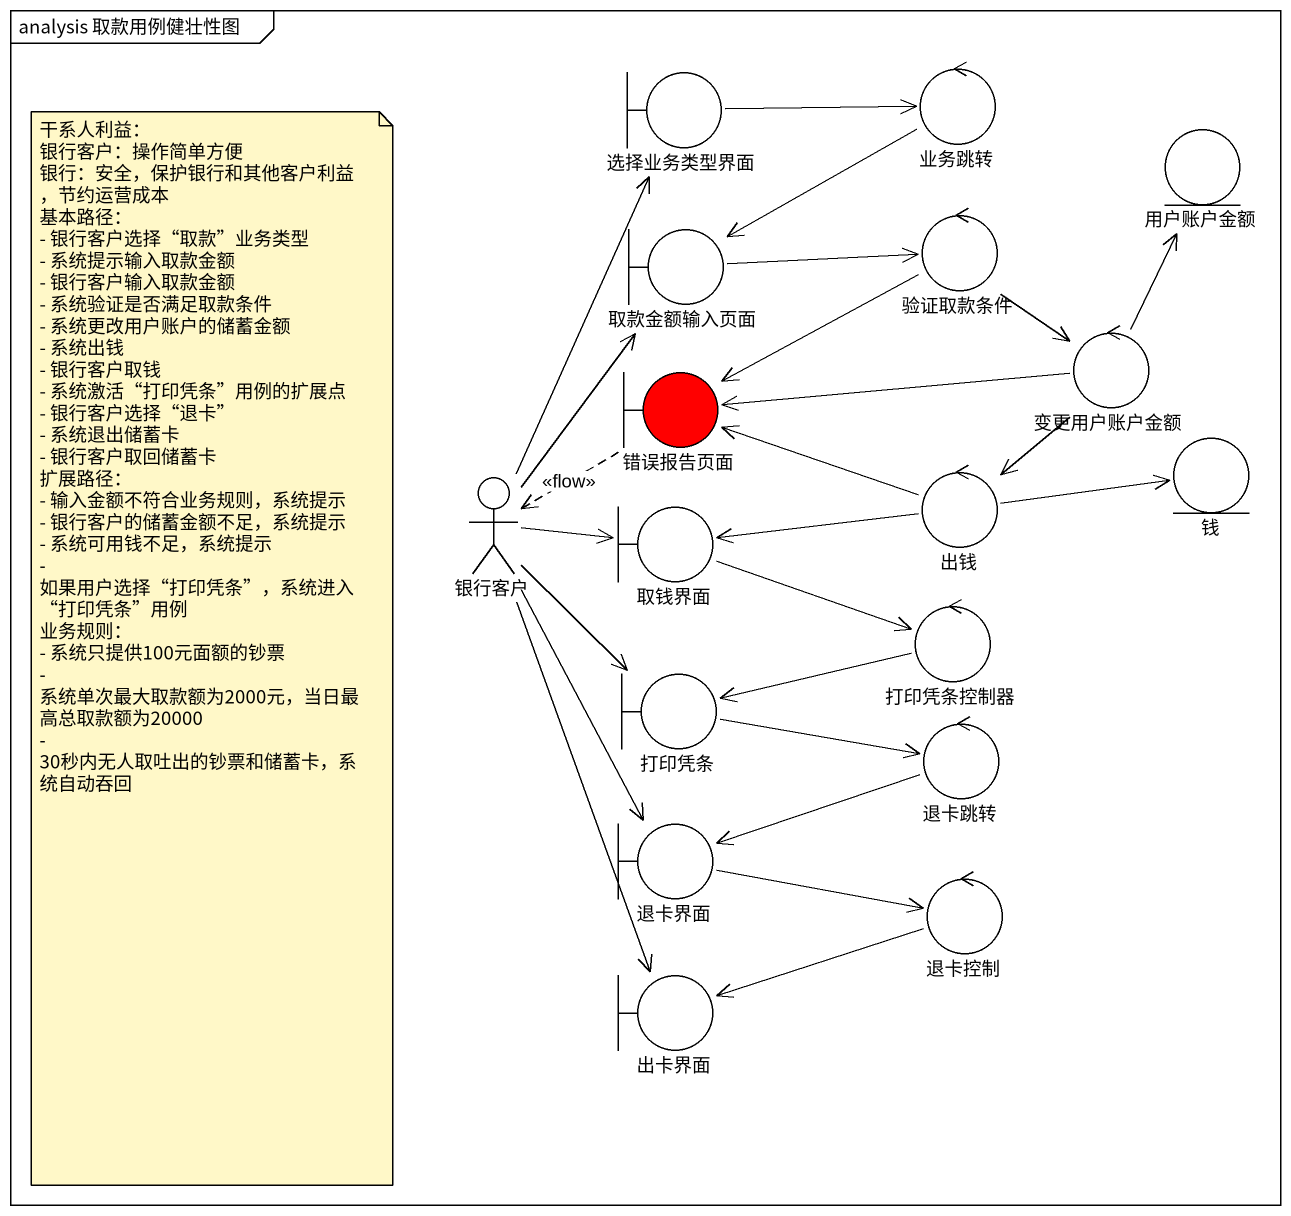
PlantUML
@startuml
mainframe analysis 取款用例健壮性图
boundary 选择业务类型界面
control 业务跳转
entity 用户账户金额
control 验证取款条件
boundary 取款金额输入页面
boundary 错误报告页面 #FF0000
control 变更用户账户金额
entity 钱
actor 银行客户
boundary 取钱界面
control 出钱
control 打印凭条控制器
boundary 打印凭条
control 退卡跳转
boundary 退卡界面
control 退卡控制
boundary 出卡界面
选择业务类型界面 -right-> 业务跳转
业务跳转 -left-> 取款金额输入页面
验证取款条件 -left-> 错误报告页面
验证取款条件 --> 变更用户账户金额
取款金额输入页面 -right-> 验证取款条件
错误报告页面 ..> 银行客户 : <<flow>>
变更用户账户金额 -up-> 用户账户金额
变更用户账户金额 -left-> 错误报告页面
变更用户账户金额 --> 出钱
银行客户 -up-> 选择业务类型界面
银行客户 -up-> 取款金额输入页面
银行客户 -right-> 取钱界面
银行客户 --> 打印凭条
银行客户 --> 退卡界面
银行客户 --> 出卡界面
取钱界面 -right-> 打印凭条控制器
出钱 -left-> 错误报告页面
出钱 -right-> 钱
出钱 -left-> 取钱界面
打印凭条控制器 -left-> 打印凭条
打印凭条 -right-> 退卡跳转
退卡跳转 -left-> 退卡界面
退卡界面 -right-> 退卡控制
出卡界面 <-right- 退卡控制
note as N1
  干系人利益：
  银行客户：操作简单方便
  银行：安全，保护银行和其他客户利益 ，节约运营成本
  基本路径：
  - 银行客户选择“取款”业务类型
  - 系统提示输入取款金额
  - 银行客户输入取款金额
  - 系统验证是否满足取款条件
  - 系统更改用户账户的储蓄金额
  - 系统出钱
  - 银行客户取钱
  - 系统激活“打印凭条”用例的扩展点
  - 银行客户选择“退卡”
  - 系统退出储蓄卡
  - 银行客户取回储蓄卡
  扩展路径：
  - 输入金额不符合业务规则，系统提示
  - 银行客户的储蓄金额不足，系统提示
  - 系统可用钱不足，系统提示
  - 如果用户选择“打印凭条”，系统进入“打印凭条”用例
  业务规则：
  - 系统只提供100元面额的钞票
  - 系统单次最大取款额为2000元，当日最高总取款额为20000
  - 30秒内无人取吐出的钞票和储蓄卡，系统自动吞回
end note
@enduml
